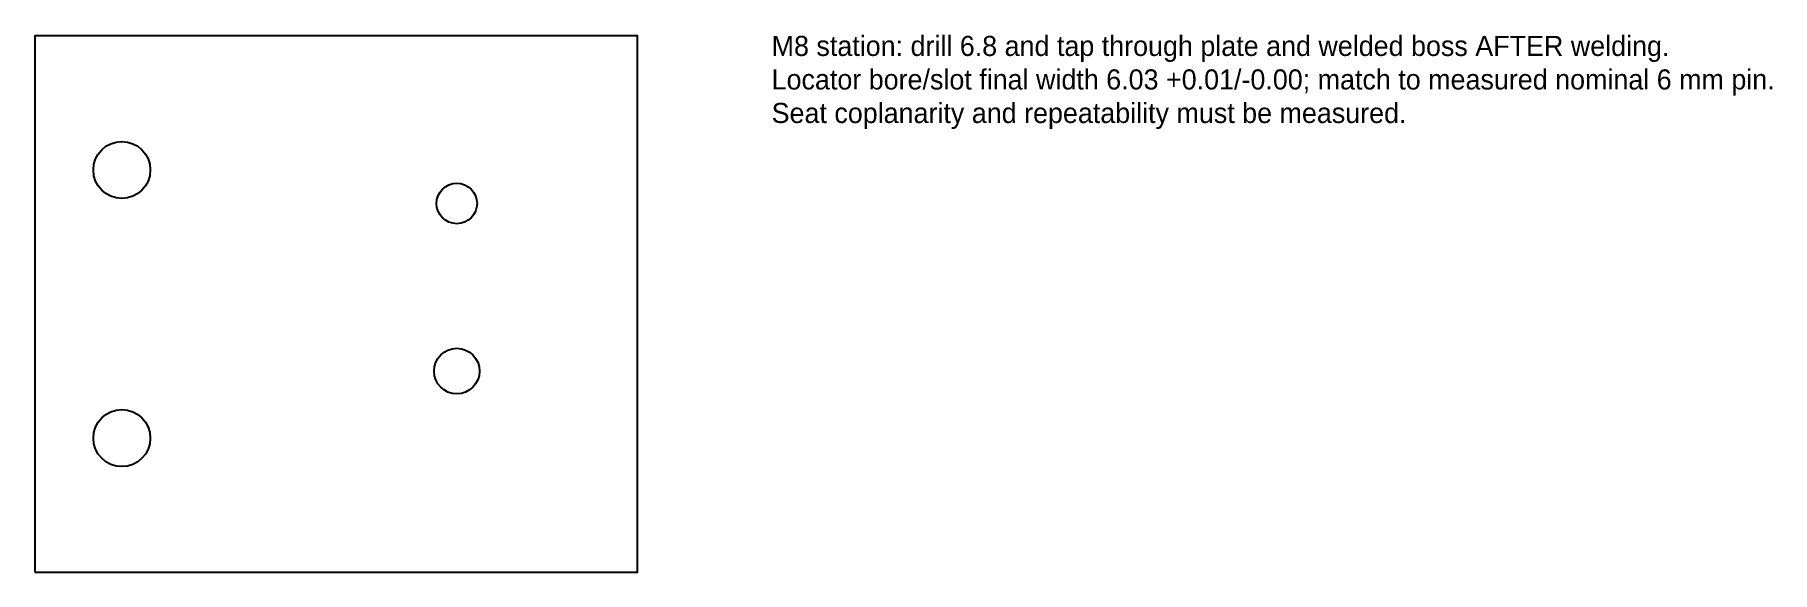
# Model space of a CAD drawing. Header units: millimetres. Extents: x 0 to 259, y 0 to 80.
import ezdxf

# ---------------------------------------------------------------- set-up
doc = ezdxf.new("R2010")
doc.units = ezdxf.units.MM
for name, color, linetype in [('CUT_HOLES', 7, 'Continuous'), ('CUT_OUTER', 7, 'Continuous'), ('MACHINING_NOTES', 7, 'Continuous')]:
    doc.layers.add(name, color=color, linetype=linetype)

msp = doc.modelspace()

# ---------------------------------------------------------------- linework, layer by layer
at = {"layer": 'CUT_HOLES'}
for centre, radius in [((13, 60), 4.25), ((63, 55), 3.02), ((63, 30), 3.4), ((13, 20), 4.25)]:
    msp.add_circle(centre, radius, dxfattribs=at)
at = {"layer": 'CUT_OUTER'}
msp.add_lwpolyline([(0, 0), (90, 0), (90, 80), (0, 80)], close=True, dxfattribs=at)

# ---------------------------------------------------------------- texts
at = {"layer": 'MACHINING_NOTES', "insert": (110, 80), "char_height": 3, "width": 150, "attachment_point": 1}
msp.add_mtext('M8 station: drill 6.8 and tap through plate and welded boss AFTER welding.\\PLocator bore/slot final width 6.03 +0.01/-0.00; match to measured nominal 6 mm pin. Seat coplanarity and repeatability must be measured.', dxfattribs=at)

doc.saveas('drawing.dxf')
